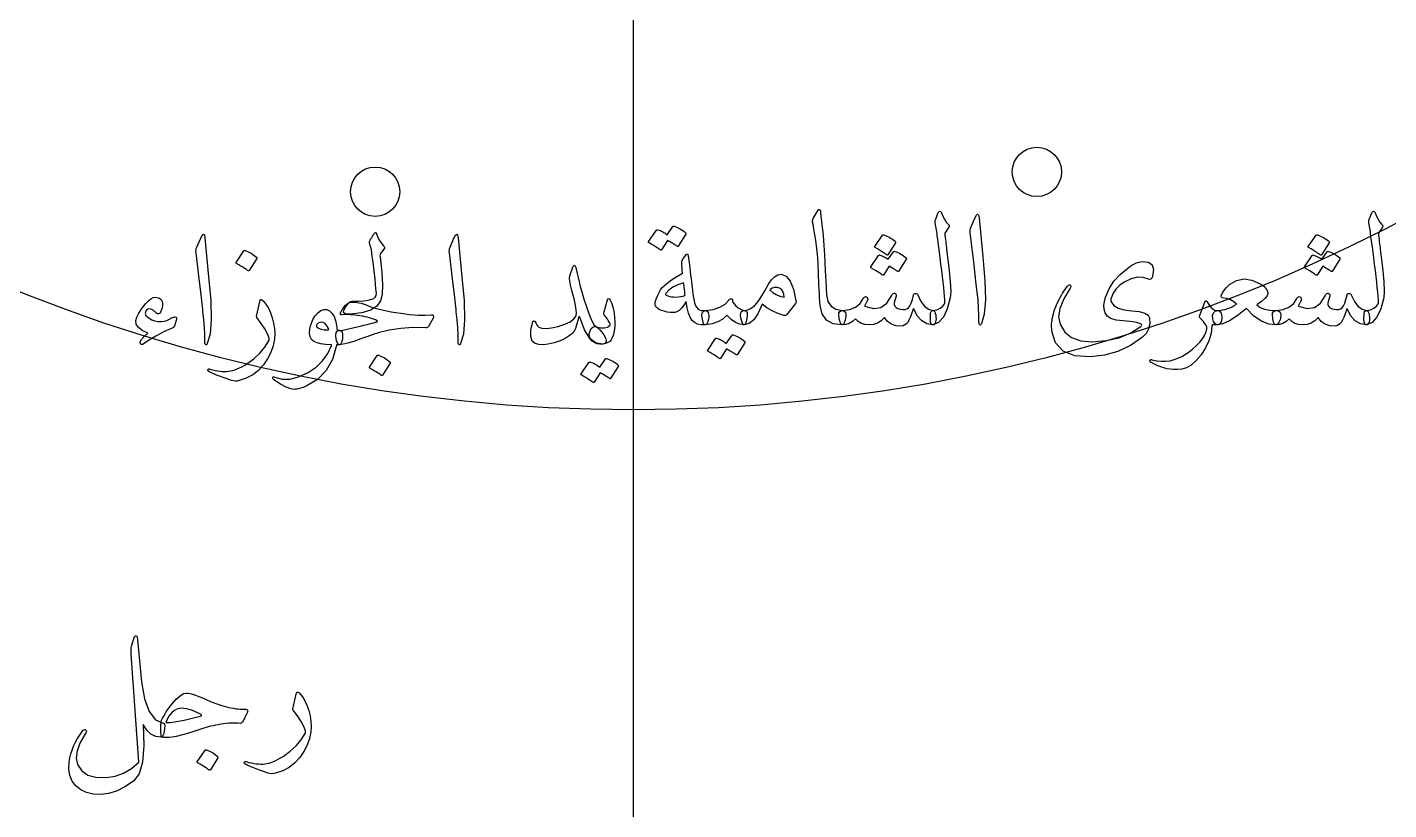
# Model space of a CAD drawing. Header units: millimetres. Extents: x -91 to 91, y -91 to 116.
# Drawn here: x -19.68 to 24.53, y -66.59 to -41.19 of the extents above; entities that cross this region are included whole.
import ezdxf

# ---------------------------------------------------------------- set-up
doc = ezdxf.new("R2010")
doc.units = ezdxf.units.MM
for name, color, linetype in [('CUT_OUTER', 1, 'Continuous'), ('ENGRAVE', 7, 'Continuous'), ('TEXT', 5, 'Continuous')]:
    doc.layers.add(name, color=color, linetype=linetype)

msp = doc.modelspace()

# ---------------------------------------------------------------- linework, layer by layer
at = {"layer": 'CUT_OUTER'}
msp.add_arc((0, 0), 91, 177.91058, 3.515654, dxfattribs=at)
at = {"layer": 'ENGRAVE'}
msp.add_lwpolyline([(0, -81.9), (0, 81.9)], dxfattribs=at)
msp.add_lwpolyline([(0, -81.9), (0, 81.9)], dxfattribs=at)
for centre, radius in [((0, 0), 90.5359), ((0, 0), 88.1535), ((0, 0), 83.7291), ((0, 0), 81.9), ((0, 0), 53.6109), ((13.1015, -45.8889), 0.8), ((-8.3852, -46.5308), 0.8)]:
    msp.add_circle(centre, radius, dxfattribs=at)
at = {"layer": 'TEXT'}
for points in [[(6.0028, -47.134), (6.0128, -47.1185), (6.0221, -47.1081), (6.0308, -47.103), (6.0389, -47.103), (6.0512, -47.1098), (6.0622, -47.1301), (6.0719, -47.164), (6.0803, -47.2115), (6.1229, -47.5973), (6.1578, -47.9541), (6.1849, -48.2819), (6.2042, -48.5806), (6.2167, -48.836), (6.2281, -49.0649), (6.2386, -49.2674), (6.2482, -49.4434), (6.2564, -49.5929), (6.263, -49.7159), (6.268, -49.8125), (6.2714, -49.8825), (6.3173, -50.0924), (6.4187, -50.2468), (6.5756, -50.3456), (6.7881, -50.3888), (6.8471, -50.4043), (6.8849, -50.4405), (6.9014, -50.4973), (6.8966, -50.5748), (6.8723, -50.6969), (6.8462, -50.7841), (6.8181, -50.8364), (6.7881, -50.8538), (6.489, -50.8144), (6.2688, -50.6962), (6.1274, -50.4993), (6.0648, -50.2235), (6.0549, -50.0916), (6.046, -49.9594), (6.0381, -49.8268), (6.0312, -49.6939), (6.0249, -49.5607), (6.0189, -49.4272), (6.0133, -49.2934), (6.0079, -49.1592), (5.9982, -48.9033), (5.9847, -48.6729), (5.9672, -48.468), (5.9459, -48.2887), (5.9207, -48.1164), (5.8917, -47.9328), (5.8587, -47.738), (5.8219, -47.5318), (5.8171, -47.4947), (5.8181, -47.4607), (5.8248, -47.4301), (5.8374, -47.4026)], [(9.8053, -47.444), (9.8401, -47.3597), (9.8673, -47.2928), (9.8866, -47.2434), (9.8983, -47.2115), (9.9073, -47.1911), (9.9189, -47.1766), (9.9331, -47.1679), (9.9499, -47.165), (9.969, -47.1682), (9.9848, -47.1779), (9.9974, -47.194), (10.0068, -47.2166), (10.0497, -47.3274), (10.101, -47.4272), (10.1608, -47.516), (10.2289, -47.5938), (10.248, -47.6186), (10.2535, -47.6467), (10.2454, -47.6781), (10.2237, -47.7126), (10.1101, -47.8728), (10.1178, -47.9445), (10.1256, -48.0148), (10.1333, -48.084), (10.1411, -48.1518), (10.1488, -48.2183), (10.1566, -48.2835), (10.1643, -48.3474), (10.1721, -48.4101), (10.2434, -48.99), (10.287, -49.4434), (10.3029, -49.7702), (10.2909, -49.9704), (10.1934, -50.3336), (10.0662, -50.602), (9.9092, -50.7753), (9.7226, -50.8538), (9.7174, -50.8538), (9.7123, -50.8538), (9.7071, -50.8538), (9.7019, -50.8538), (9.6713, -50.8248), (9.6516, -50.7582), (9.6428, -50.6543), (9.6451, -50.5128), (9.6499, -50.4605), (9.6645, -50.4224), (9.6887, -50.3985), (9.7226, -50.3888), (9.8537, -50.3627), (9.9628, -50.3152), (10.05, -50.2464), (10.1153, -50.1563), (10.1109, -50.0482), (10.103, -49.9251), (10.0915, -49.7873), (10.0765, -49.6345), (10.0583, -49.4676), (10.0371, -49.2871), (10.0131, -49.093), (9.9861, -48.8854), (9.9612, -48.6813), (9.9383, -48.4979), (9.9173, -48.3352), (9.8983, -48.1931), (9.8818, -48.0717), (9.8686, -47.9709), (9.8585, -47.8909), (9.8518, -47.8314), (9.8001, -47.537), (9.7985, -47.5079), (9.7988, -47.4827), (9.8011, -47.4614), (9.8053, -47.444)], [(11.0865, -47.3923), (11.1359, -47.2967), (11.1757, -47.2631), (11.2057, -47.2915), (11.226, -47.382), (11.3449, -48.6477), (11.4156, -49.4246), (11.4314, -50.0453), (11.3923, -50.5096), (11.2984, -50.8176), (11.2813, -50.8428), (11.2661, -50.8564), (11.2528, -50.8583), (11.2415, -50.8486), (11.2325, -50.8335), (11.226, -50.8138), (11.2222, -50.7896), (11.2209, -50.7608), (11.2209, -50.537), (11.2105, -50.2997), (11.1899, -50.0488), (11.1589, -49.7844), (11.1521, -49.7153), (11.1318, -49.5286), (11.0978, -49.2244), (11.0504, -48.8027), (10.9367, -47.8676), (10.9341, -47.8179), (10.9367, -47.772), (10.9445, -47.73), (10.9574, -47.6919)], [(23.8838, -47.444), (23.9187, -47.3597), (23.9458, -47.2928), (23.9652, -47.2434), (23.9768, -47.2115), (23.9859, -47.1911), (23.9975, -47.1766), (24.0117, -47.1679), (24.0285, -47.165), (24.0476, -47.1682), (24.0634, -47.1779), (24.076, -47.194), (24.0853, -47.2166), (24.1283, -47.3274), (24.1796, -47.4272), (24.2394, -47.516), (24.3075, -47.5938), (24.3265, -47.6186), (24.332, -47.6467), (24.324, -47.6781), (24.3023, -47.7126), (24.1887, -47.8728), (24.1964, -47.9445), (24.2042, -48.0148), (24.2119, -48.084), (24.2197, -48.1518), (24.2274, -48.2183), (24.2352, -48.2835), (24.2429, -48.3474), (24.2507, -48.4101), (24.322, -48.99), (24.3656, -49.4434), (24.3814, -49.7702), (24.3695, -49.9704), (24.272, -50.3336), (24.1448, -50.602), (23.9878, -50.7753), (23.8012, -50.8538), (23.796, -50.8538), (23.7908, -50.8538), (23.7857, -50.8538), (23.7805, -50.8538), (23.7498, -50.8248), (23.7301, -50.7582), (23.7214, -50.6543), (23.7237, -50.5128), (23.7285, -50.4605), (23.7431, -50.4224), (23.7673, -50.3985), (23.8012, -50.3888), (23.9323, -50.3627), (24.0414, -50.3152), (24.1286, -50.2464), (24.1938, -50.1563), (24.1895, -50.0482), (24.1816, -49.9251), (24.1701, -49.7873), (24.1551, -49.6345), (24.1368, -49.4676), (24.1157, -49.2871), (24.0916, -49.093), (24.0647, -48.8854), (24.0398, -48.6813), (24.0169, -48.4979), (23.9959, -48.3352), (23.9768, -48.1931), (23.9604, -48.0717), (23.9471, -47.9709), (23.9371, -47.8909), (23.9303, -47.8314), (23.8787, -47.537), (23.8771, -47.5079), (23.8774, -47.4827), (23.8796, -47.4614), (23.8838, -47.444)], [(1.2858, -47.6609), (1.2922, -47.6545), (1.3013, -47.6506), (1.3129, -47.6493), (1.3271, -47.6506), (1.378, -47.6697), (1.4272, -47.6907), (1.4748, -47.7136), (1.5209, -47.7384), (1.5656, -47.7656), (1.6093, -47.7953), (1.6521, -47.8276), (1.6939, -47.8624), (1.702, -47.8731), (1.7056, -47.8844), (1.7046, -47.8963), (1.6991, -47.9089), (1.4511, -48.3016), (1.4443, -48.3068), (1.4343, -48.3068), (1.4211, -48.3016), (1.4046, -48.2913), (1.3933, -48.2817), (1.3749, -48.2687), (1.3494, -48.252), (1.3168, -48.2318), (1.2767, -48.2078), (1.229, -48.1795), (1.1734, -48.1471), (1.1101, -48.1104), (0.9138, -48.4152), (0.9048, -48.4246), (0.8931, -48.4269), (0.8789, -48.422), (0.8621, -48.4101), (0.8476, -48.3998), (0.8247, -48.3843), (0.7934, -48.3636), (0.7536, -48.3378), (0.7049, -48.3068), (0.6464, -48.2706), (0.5783, -48.2293), (0.5005, -48.1828), (0.4924, -48.175), (0.4889, -48.1673), (0.4898, -48.1595), (0.4953, -48.1518), (0.7485, -47.7746), (0.7549, -47.7682), (0.764, -47.7643), (0.7756, -47.763), (0.7898, -47.7643), (0.8331, -47.7783), (0.8751, -47.7946), (0.9157, -47.8132), (0.9551, -47.834), (0.9932, -47.8568), (1.03, -47.8812), (1.0656, -47.9072), (1.0998, -47.9348)], [(-14.0502, -48.0342), (-14.0008, -47.9387), (-13.9611, -47.9051), (-13.9311, -47.9335), (-13.9107, -48.0239), (-13.7919, -49.2897), (-13.7212, -50.0666), (-13.7054, -50.6872), (-13.7444, -51.1516), (-13.8384, -51.4596), (-13.8555, -51.4848), (-13.8707, -51.4984), (-13.8839, -51.5003), (-13.8952, -51.4906), (-13.9043, -51.4754), (-13.9107, -51.4557), (-13.9146, -51.4315), (-13.9159, -51.4028), (-13.9159, -51.179), (-13.9262, -50.9417), (-13.9469, -50.6908), (-13.9779, -50.4263), (-13.9847, -50.3572), (-14.005, -50.1706), (-14.0389, -49.8664), (-14.0864, -49.4447), (-14.2001, -48.5096), (-14.2026, -48.4598), (-14.2001, -48.414), (-14.1923, -48.372), (-14.1794, -48.3339)], [(-8.3465, -49.8322), (-8.3579, -49.6836), (-8.3717, -49.5274), (-8.3876, -49.3633), (-8.4059, -49.1915), (-8.4267, -49.0114), (-8.4505, -48.8221), (-8.4771, -48.6239), (-8.5066, -48.4166), (-8.5686, -48.2047), (-8.5693, -48.177), (-8.566, -48.1505), (-8.5589, -48.1253), (-8.548, -48.1014), (-8.5413, -48.0891), (-8.5318, -48.073), (-8.5194, -48.053), (-8.5041, -48.0291), (-8.4861, -48.001), (-8.4659, -47.9684), (-8.4435, -47.9312), (-8.4188, -47.8896), (-8.4101, -47.876), (-8.3994, -47.8663), (-8.3868, -47.8605), (-8.3723, -47.8586), (-8.3604, -47.8612), (-8.3504, -47.8689), (-8.3423, -47.8818), (-8.3361, -47.8999), (-8.3006, -48.0016), (-8.2509, -48.1001), (-8.187, -48.1954), (-8.1088, -48.2874), (-8.0891, -48.3132), (-8.0817, -48.3391), (-8.0865, -48.3649), (-8.1037, -48.3907), (-8.2121, -48.5406), (-8.2209, -48.559), (-8.2264, -48.5832), (-8.2286, -48.6132), (-8.2276, -48.6491), (-8.1702, -49.1547), (-8.1476, -49.5609), (-8.1598, -49.8677), (-8.207, -50.075), (-8.3252, -50.2432), (-8.5299, -50.3708), (-8.8211, -50.4576), (-9.1989, -50.5038), (-9.3391, -50.4961), (-9.4082, -50.4521), (-9.4062, -50.3721), (-9.3333, -50.2558), (-9.3205, -50.2405), (-9.3081, -50.2255), (-9.296, -50.2108), (-9.2842, -50.1964), (-9.2727, -50.1824), (-9.2616, -50.1686), (-9.2508, -50.1552), (-9.2403, -50.1422), (-9.2144, -50.1173), (-9.1834, -50.0995), (-9.1473, -50.0889), (-9.1059, -50.0853), (-8.9206, -50.0795), (-8.7572, -50.0672), (-8.6158, -50.0485), (-8.4963, -50.0233), (-8.4288, -49.9978), (-8.3813, -49.9575), (-8.3539, -49.9022), (-8.3465, -49.8322)], [(-5.8252, -48.0342), (-5.7758, -47.9387), (-5.7361, -47.9051), (-5.7061, -47.9335), (-5.6858, -48.0239), (-5.5669, -49.2897), (-5.4962, -50.0666), (-5.4804, -50.6872), (-5.5195, -51.1516), (-5.6134, -51.4596), (-5.6305, -51.4848), (-5.6457, -51.4984), (-5.659, -51.5003), (-5.6703, -51.4906), (-5.6793, -51.4754), (-5.6858, -51.4557), (-5.6896, -51.4315), (-5.6909, -51.4028), (-5.6909, -51.179), (-5.7013, -50.9417), (-5.7219, -50.6908), (-5.7529, -50.4263), (-5.7597, -50.3572), (-5.78, -50.1706), (-5.8139, -49.8664), (-5.8614, -49.4447), (-5.9751, -48.5096), (-5.9777, -48.4598), (-5.9751, -48.414), (-5.9673, -48.372), (-5.9544, -48.3339)], [(8.09, -47.9399), (8.0965, -47.9335), (8.1055, -47.9296), (8.1171, -47.9283), (8.1313, -47.9296), (8.1822, -47.9487), (8.2314, -47.9696), (8.2791, -47.9926), (8.3251, -48.0174), (8.3698, -48.0446), (8.4136, -48.0743), (8.4563, -48.1066), (8.4982, -48.1414), (8.5085, -48.154), (8.5137, -48.166), (8.5137, -48.1773), (8.5085, -48.1879), (8.2605, -48.5806), (8.2515, -48.5877), (8.2398, -48.5883), (8.2256, -48.5825), (8.2088, -48.5702), (8.1943, -48.5599), (8.1714, -48.5444), (8.1401, -48.5237), (8.1003, -48.4979), (8.0516, -48.4669), (7.9931, -48.4307), (7.925, -48.3894), (7.8472, -48.3429), (7.8368, -48.3352), (7.8317, -48.3274), (7.8317, -48.3197), (7.8368, -48.3119)], [(22.1686, -47.9399), (22.175, -47.9335), (22.1841, -47.9296), (22.1957, -47.9283), (22.2099, -47.9296), (22.2608, -47.9487), (22.31, -47.9696), (22.3576, -47.9926), (22.4037, -48.0174), (22.4484, -48.0446), (22.4921, -48.0743), (22.5349, -48.1066), (22.5767, -48.1414), (22.5871, -48.154), (22.5922, -48.166), (22.5922, -48.1773), (22.5871, -48.1879), (22.3391, -48.5806), (22.33, -48.5877), (22.3184, -48.5883), (22.3042, -48.5825), (22.2874, -48.5702), (22.2729, -48.5599), (22.25, -48.5444), (22.2186, -48.5237), (22.1789, -48.4979), (22.1302, -48.4669), (22.0717, -48.4307), (22.0036, -48.3894), (21.9258, -48.3429), (21.9154, -48.3352), (21.9103, -48.3274), (21.9103, -48.3197), (21.9154, -48.3119)], [(-12.645, -48.4476), (-12.6385, -48.4411), (-12.6295, -48.4372), (-12.6178, -48.4359), (-12.6036, -48.4372), (-12.5032, -48.4779), (-12.4086, -48.5276), (-12.3198, -48.5864), (-12.2368, -48.6542), (-12.2287, -48.6646), (-12.2252, -48.6749), (-12.2262, -48.6852), (-12.2316, -48.6956), (-12.4745, -49.0882), (-12.4835, -49.0976), (-12.4951, -49.0998), (-12.5093, -49.095), (-12.5261, -49.083), (-12.5407, -49.0727), (-12.5636, -49.0572), (-12.5949, -49.0365), (-12.6346, -49.0107), (-12.6834, -48.9797), (-12.7418, -48.9435), (-12.81, -48.9022), (-12.8878, -48.8557), (-12.8981, -48.848), (-12.9033, -48.8402), (-12.9033, -48.8325), (-12.8981, -48.8247)], [(1.6991, -48.5857), (1.7295, -48.5535), (1.7534, -48.5496), (1.7708, -48.5741), (1.7818, -48.6271), (1.7853, -48.659), (1.7908, -48.7033), (1.7982, -48.7598), (1.8076, -48.8286), (1.8186, -48.9103), (1.8308, -49.0055), (1.8444, -49.1143), (1.8593, -49.2367), (1.874, -49.357), (1.887, -49.4647), (1.8985, -49.5598), (1.9083, -49.6423), (1.9166, -49.7119), (1.9232, -49.7682), (1.9282, -49.8113), (1.9316, -49.8412), (1.9581, -50.0294), (1.9962, -50.1757), (2.0459, -50.28), (2.1073, -50.3423), (2.1505, -50.3666), (2.2028, -50.3824), (2.2642, -50.3898), (2.3346, -50.3888), (2.3762, -50.3956), (2.4082, -50.416), (2.4305, -50.4499), (2.4431, -50.4973), (2.4476, -50.5545), (2.4457, -50.6123), (2.4373, -50.6707), (2.4224, -50.7298), (2.4034, -50.7802), (2.3824, -50.8176), (2.3594, -50.8422), (2.3346, -50.8538), (2.1993, -50.8525), (2.0827, -50.828), (1.9849, -50.7802), (1.9058, -50.7092), (1.8392, -50.6049), (1.7843, -50.4676), (1.7411, -50.2975), (1.7094, -50.0943), (1.6365, -50.218), (1.5622, -50.3152), (1.4866, -50.3859), (1.4098, -50.4302), (1.3475, -50.446), (1.2742, -50.4521), (1.1899, -50.4486), (1.0946, -50.4353), (0.9942, -50.4127), (0.9099, -50.3863), (0.8418, -50.3559), (0.7898, -50.3217), (0.7478, -50.2794), (0.7201, -50.2351), (0.7065, -50.189), (0.7071, -50.1408), (0.7191, -50.0808), (0.7394, -50.0143), (0.7682, -49.9413), (0.8053, -49.8619), (0.8466, -49.7821), (0.8828, -49.7185), (0.9138, -49.671), (0.9396, -49.6397), (1.083, -49.5118), (1.2393, -49.3917), (1.4085, -49.2793), (1.5906, -49.1747), (1.5838, -49.0756), (1.579, -48.99), (1.5761, -48.918), (1.5751, -48.8596), (1.578, -48.8105), (1.5867, -48.7666), (1.6013, -48.7278), (1.6216, -48.6942)], [(8.4465, -48.4772), (8.4529, -48.4708), (8.462, -48.4669), (8.4736, -48.4656), (8.4878, -48.4669), (8.5387, -48.486), (8.5879, -48.507), (8.6355, -48.5299), (8.6816, -48.5547), (8.7263, -48.5819), (8.77, -48.6116), (8.8128, -48.6439), (8.8546, -48.6787), (8.8627, -48.6894), (8.8663, -48.7007), (8.8653, -48.7126), (8.8598, -48.7252), (8.6118, -49.1179), (8.605, -49.1231), (8.595, -49.1231), (8.5818, -49.1179), (8.5653, -49.1076), (8.5545, -49.1005), (8.5375, -49.0895), (8.5145, -49.0746), (8.4852, -49.0559), (8.4499, -49.0336), (8.4084, -49.0081), (8.3608, -48.9794), (8.307, -48.9474), (8.1262, -49.2367), (8.1171, -49.2438), (8.1055, -49.2445), (8.0913, -49.2387), (8.0745, -49.2264), (8.06, -49.216), (8.037, -49.2006), (8.0057, -49.1799), (7.966, -49.1541), (7.9173, -49.1231), (7.8588, -49.0869), (7.7907, -49.0456), (7.7129, -48.9991), (7.7048, -48.9913), (7.7012, -48.9836), (7.7022, -48.9758), (7.7077, -48.9681), (7.9608, -48.5961), (7.9673, -48.5896), (7.9763, -48.5857), (7.988, -48.5845), (8.0022, -48.5857), (8.0382, -48.5991), (8.0739, -48.6135), (8.1092, -48.6288), (8.1443, -48.6452), (8.1786, -48.6628), (8.2121, -48.682), (8.2445, -48.7028), (8.276, -48.7252)], [(22.5251, -48.4772), (22.5315, -48.4708), (22.5406, -48.4669), (22.5522, -48.4656), (22.5664, -48.4669), (22.6173, -48.486), (22.6665, -48.507), (22.7141, -48.5299), (22.7601, -48.5547), (22.8049, -48.5819), (22.8486, -48.6116), (22.8914, -48.6439), (22.9332, -48.6787), (22.9413, -48.6894), (22.9448, -48.7007), (22.9439, -48.7126), (22.9384, -48.7252), (22.6904, -49.1179), (22.6836, -49.1231), (22.6736, -49.1231), (22.6604, -49.1179), (22.6439, -49.1076), (22.6331, -49.1005), (22.6161, -49.0895), (22.593, -49.0746), (22.5638, -49.0559), (22.5285, -49.0336), (22.487, -49.0081), (22.4393, -48.9794), (22.3856, -48.9474), (22.2047, -49.2367), (22.1957, -49.2438), (22.1841, -49.2445), (22.1699, -49.2387), (22.1531, -49.2264), (22.1386, -49.216), (22.1156, -49.2006), (22.0843, -49.1799), (22.0446, -49.1541), (21.9958, -49.1231), (21.9374, -49.0869), (21.8693, -49.0456), (21.7914, -48.9991), (21.7834, -48.9913), (21.7798, -48.9836), (21.7808, -48.9758), (21.7863, -48.9681), (22.0394, -48.5961), (22.0459, -48.5896), (22.0549, -48.5857), (22.0665, -48.5845), (22.0808, -48.5857), (22.1168, -48.5991), (22.1524, -48.6135), (22.1878, -48.6288), (22.2228, -48.6452), (22.2572, -48.6628), (22.2906, -48.682), (22.3231, -48.7028), (22.3546, -48.7252)], [(-1.8574, -49.0469), (-1.8277, -49.1823), (-1.7954, -49.3201), (-1.7605, -49.46), (-1.7231, -49.6023), (-1.683, -49.7474), (-1.6404, -49.8961), (-1.5952, -50.0484), (-1.5474, -50.2042), (-1.4509, -50.4844), (-1.3627, -50.695), (-1.283, -50.8358), (-1.2116, -50.9068), (-1.1493, -50.9491), (-1.0863, -51.0088), (-1.0227, -51.086), (-0.9584, -51.1806), (-0.8977, -51.2978), (-0.881, -51.386), (-0.9081, -51.4451), (-0.9791, -51.4751), (-1.2087, -51.4519), (-1.4118, -51.2994), (-1.5884, -51.0179), (-1.7386, -50.6071), (-1.7418, -50.6004), (-1.7463, -50.5955), (-1.7521, -50.5926), (-1.7592, -50.5916), (-1.7644, -50.5926), (-1.7696, -50.5955), (-1.7747, -50.6004), (-1.7799, -50.6071), (-1.7944, -50.6737), (-1.8122, -50.7441), (-1.8332, -50.8183), (-1.8574, -50.8965), (-1.8839, -50.9704), (-1.9117, -51.0321), (-1.9407, -51.0815), (-1.9711, -51.1186), (-2.0802, -51.2139), (-2.2165, -51.2982), (-2.3799, -51.3715), (-2.5704, -51.4338), (-2.7641, -51.4799), (-2.932, -51.4996), (-3.0741, -51.4929), (-3.1904, -51.4596), (-3.2898, -51.3763), (-3.335, -51.2297), (-3.326, -51.0198), (-3.2627, -50.7466), (-3.2566, -50.7376), (-3.2485, -50.7311), (-3.2385, -50.7273), (-3.2265, -50.726), (-3.2123, -50.7276), (-3.2007, -50.7324), (-3.1916, -50.7405), (-3.1852, -50.7518), (-3.1606, -50.809), (-3.1335, -50.8564), (-3.1038, -50.8942), (-3.0715, -50.9223), (-2.9708, -50.9598), (-2.8339, -50.9688), (-2.6608, -50.9494), (-2.4516, -50.9016), (-2.2284, -50.8299), (-2.055, -50.7492), (-1.9314, -50.6595), (-1.8574, -50.5606), (-1.8451, -50.4605), (-1.8652, -50.2894), (-1.9175, -50.0472), (-2.0021, -49.734), (-2.0428, -49.569), (-2.0667, -49.4356), (-2.0738, -49.3339), (-2.0641, -49.2639), (-1.9659, -48.9849), (-1.9553, -48.9555), (-1.944, -48.9345), (-1.932, -48.9219), (-1.9194, -48.9177), (-1.9039, -48.9258), (-1.8884, -48.95), (-1.8729, -48.9904), (-1.8574, -49.0469)], [(16.7231, -49.3659), (16.5559, -49.31), (16.3692, -49.3078), (16.1632, -49.3591), (15.9378, -49.464), (15.7948, -49.5641), (15.6756, -49.6836), (15.5804, -49.8225), (15.509, -49.9807), (15.5019, -50.0123), (15.5013, -50.0453), (15.5071, -50.0795), (15.5194, -50.115), (15.6014, -50.2254), (15.7389, -50.3088), (15.932, -50.3649), (16.1807, -50.394), (16.4261, -50.4202), (16.6043, -50.4676), (16.7154, -50.5364), (16.7593, -50.6265), (16.7642, -50.8151), (16.727, -50.983), (16.6479, -51.1302), (16.5268, -51.2568), (16.1422, -51.5193), (15.7325, -51.7127), (15.2975, -51.8371), (14.8374, -51.8923), (14.335, -51.8574), (13.9591, -51.7063), (13.7098, -51.4389), (13.5871, -51.0553), (13.58, -50.8448), (13.6104, -50.6162), (13.6782, -50.3695), (13.7834, -50.1047), (13.8201, -50.0311), (13.8577, -49.96), (13.8963, -49.8916), (13.9358, -49.8257), (13.9767, -49.7621), (14.0192, -49.7004), (14.0632, -49.6407), (14.1089, -49.5829), (14.1335, -49.559), (14.1554, -49.5493), (14.1748, -49.5538), (14.1916, -49.5725), (14.2009, -49.5958), (14.2032, -49.619), (14.1984, -49.6423), (14.1864, -49.6655), (13.9739, -50.0078), (13.848, -50.3165), (13.8086, -50.5916), (13.8558, -50.8331), (14.0075, -51.0876), (14.2303, -51.2671), (14.5242, -51.3718), (14.8891, -51.4015), (15.3566, -51.3643), (15.7777, -51.2684), (16.1523, -51.1138), (16.4803, -50.9003), (16.5, -50.8822), (16.5074, -50.8641), (16.5026, -50.8461), (16.4855, -50.828), (16.4161, -50.7944), (16.2956, -50.766), (16.1242, -50.7427), (15.9017, -50.7247), (15.6753, -50.6969), (15.5026, -50.6446), (15.3834, -50.5677), (15.3179, -50.4663), (15.2875, -50.3472), (15.2791, -50.2222), (15.2927, -50.0914), (15.3282, -49.9549), (15.4435, -49.6865), (15.6033, -49.4395), (15.8077, -49.2138), (16.0567, -49.0094), (16.1229, -48.961), (16.1871, -48.919), (16.2494, -48.8835), (16.3098, -48.8544), (16.368, -48.8315), (16.4235, -48.8144), (16.4764, -48.8031), (16.5268, -48.7976), (16.7238, -48.816), (16.8446, -48.9022), (16.8891, -49.0562), (16.8575, -49.278), (16.8336, -49.3378), (16.8032, -49.3723), (16.7664, -49.3817), (16.7231, -49.3659)], [(1.6268, -49.4899), (1.4395, -49.5541), (1.2806, -49.6332), (1.1502, -49.7272), (1.0481, -49.836), (1.0413, -49.8509), (1.0417, -49.8644), (1.0491, -49.8767), (1.0636, -49.8877), (1.1176, -49.9108), (1.176, -49.9284), (1.239, -49.9405), (1.3065, -49.9471), (1.3785, -49.9482), (1.455, -49.9439), (1.536, -49.934), (1.6216, -49.9187), (1.6348, -49.9145), (1.6487, -49.9071), (1.6633, -49.8964), (1.6784, -49.8825), (1.6754, -49.8402), (1.6713, -49.796), (1.6663, -49.7498), (1.6604, -49.7017), (1.6534, -49.6516), (1.6455, -49.5997), (1.6366, -49.5457), (1.6268, -49.4899)], [(4.799, -49.2109), (4.9607, -49.2684), (5.0948, -49.4305), (5.201, -49.6972), (5.2795, -50.0685), (5.2824, -50.0953), (5.2807, -50.1189), (5.2746, -50.1392), (5.264, -50.1563), (4.9798, -50.5128), (4.9601, -50.5345), (4.9372, -50.5477), (4.911, -50.5525), (4.8816, -50.549), (4.6885, -50.4831), (4.5071, -50.3992), (4.3372, -50.2971), (4.179, -50.177), (4.0515, -50.4731), (3.9116, -50.6846), (3.7595, -50.8115), (3.5952, -50.8538), (3.5768, -50.847), (3.5577, -50.8267), (3.538, -50.7928), (3.5177, -50.7453), (3.4864, -50.6278), (3.4751, -50.5335), (3.4838, -50.4625), (3.5125, -50.4147), (3.5293, -50.4034), (3.5487, -50.3953), (3.5706, -50.3904), (3.5952, -50.3888), (3.7127, -50.3688), (3.8277, -50.3139), (3.9401, -50.2242), (4.0498, -50.0995), (4.098, -50.0272), (4.17, -49.9084), (4.2659, -49.743), (4.3857, -49.5312), (4.4793, -49.3911), (4.5794, -49.291), (4.686, -49.2309), (4.799, -49.2109)], [(20.8666, -50.3888), (20.9422, -50.4001), (20.9932, -50.434), (21.0197, -50.4905), (21.0216, -50.5697), (20.9964, -50.692), (20.9622, -50.7802), (20.9189, -50.8341), (20.8666, -50.8538), (20.6287, -50.8322), (20.39, -50.7363), (20.1508, -50.5661), (19.9108, -50.3217), (19.6083, -50.5564), (19.3516, -50.7234), (19.1407, -50.8225), (18.9757, -50.8538), (18.9211, -50.8415), (18.8763, -50.8047), (18.8411, -50.7434), (18.8156, -50.6575), (18.8081, -50.5438), (18.8323, -50.4612), (18.8882, -50.4095), (18.9757, -50.3888), (19.0553, -50.3811), (19.1339, -50.3682), (19.2116, -50.3501), (19.2883, -50.3268), (19.364, -50.2981), (19.4388, -50.2635), (19.5125, -50.2232), (19.5854, -50.177), (19.4959, -50.104), (19.3877, -50.0453), (19.2608, -50.0007), (19.1152, -49.9704), (19.102, -49.9649), (19.0933, -49.9536), (19.0891, -49.9364), (19.0894, -49.9135), (19.1139, -49.8344), (19.1669, -49.7469), (19.2482, -49.651), (19.358, -49.5467), (19.587, -49.4095), (19.8295, -49.3594), (20.0855, -49.3966), (20.3552, -49.5209), (20.4695, -49.6003), (20.5489, -49.6784), (20.5935, -49.7553), (20.6031, -49.8309), (20.5747, -49.9122), (20.505, -50.0014), (20.3939, -50.0982), (20.2415, -50.2028), (20.3503, -50.2842), (20.4908, -50.3423), (20.6629, -50.3772), (20.8666, -50.3888)], [(-14.8872, -50.85), (-14.9011, -50.8855), (-14.9169, -50.9145), (-14.9347, -50.9371), (-14.9544, -50.9533), (-15.053, -50.9908), (-15.1578, -51.036), (-15.2687, -51.0889), (-15.3858, -51.1496), (-15.509, -51.2184), (-15.6383, -51.2956), (-15.7737, -51.3811), (-15.9153, -51.4751), (-15.9399, -51.4867), (-15.9618, -51.4906), (-15.9812, -51.4867), (-15.998, -51.4751), (-16.0025, -51.4703), (-16.0057, -51.4661), (-16.0077, -51.4625), (-16.0083, -51.4596), (-16.0106, -51.4034), (-15.9709, -51.3279), (-15.8892, -51.2329), (-15.7655, -51.1186), (-15.9486, -51.035), (-16.0742, -50.9391), (-16.1423, -50.8309), (-16.153, -50.7105), (-16.1252, -50.5984), (-16.0626, -50.4689), (-15.9651, -50.322), (-15.8327, -50.1577), (-15.7458, -50.0695), (-15.666, -50.0065), (-15.5934, -49.9688), (-15.5278, -49.9562), (-15.4142, -49.9743), (-15.3367, -50.0285), (-15.2954, -50.1189), (-15.2902, -50.2455), (-15.2963, -50.2926), (-15.3096, -50.3411), (-15.3299, -50.3908), (-15.3574, -50.4418), (-15.3867, -50.4802), (-15.4181, -50.4974), (-15.4513, -50.4932), (-15.4865, -50.4676), (-15.5947, -50.3795), (-15.6867, -50.3372), (-15.7626, -50.3407), (-15.8223, -50.3902), (-15.8514, -50.4689), (-15.8301, -50.5451), (-15.7584, -50.6188), (-15.6363, -50.6898), (-15.5427, -50.7253), (-15.4426, -50.7441), (-15.336, -50.746), (-15.223, -50.7311), (-15.1859, -50.7211), (-15.1468, -50.7066), (-15.1058, -50.6875), (-15.0629, -50.664), (-15.0399, -50.6515), (-15.0177, -50.6401), (-14.996, -50.6296), (-14.975, -50.6201), (-14.955, -50.6118), (-14.9363, -50.6052), (-14.9188, -50.6002), (-14.9027, -50.5968), (-14.8623, -50.5984), (-14.8394, -50.6188), (-14.8339, -50.6578), (-14.8459, -50.7156)], [(4.427, -49.7172), (4.5239, -49.7979), (4.6336, -49.8644), (4.7564, -49.9167), (4.892, -49.9549), (4.8845, -49.8531), (4.8571, -49.7702), (4.8096, -49.7059), (4.7421, -49.6604), (4.6643, -49.6368), (4.5859, -49.6384), (4.5067, -49.6652), (4.427, -49.7172)], [(7.4494, -50.0168), (7.4655, -49.9888), (7.4829, -49.9665), (7.5017, -49.95), (7.5217, -49.9394), (7.5417, -49.9352), (7.5604, -49.9381), (7.5779, -49.9481), (7.594, -49.9652), (7.6053, -49.9881), (7.6082, -50.0156), (7.6027, -50.0475), (7.5889, -50.084), (7.5787, -50.1024), (7.5688, -50.1215), (7.5593, -50.1412), (7.5501, -50.1615), (7.5406, -50.1822), (7.5301, -50.2028), (7.5186, -50.2235), (7.5062, -50.2442), (7.7952, -50.3181), (8.037, -50.2868), (8.2318, -50.1502), (8.3793, -49.9084), (8.3951, -49.8803), (8.4116, -49.858), (8.4287, -49.8415), (8.4465, -49.8309), (8.4665, -49.8263), (8.4852, -49.8283), (8.5027, -49.8367), (8.5188, -49.8515), (8.5308, -49.8715), (8.5356, -49.8954), (8.5333, -49.9232), (8.524, -49.9549), (8.4975, -50.0314), (8.4801, -50.0956), (8.4717, -50.1476), (8.4723, -50.1873), (8.4901, -50.2439), (8.5279, -50.2894), (8.5857, -50.3239), (8.6635, -50.3475), (8.7481, -50.3578), (8.8211, -50.3527), (8.8824, -50.332), (8.9321, -50.2958), (8.9754, -50.2367), (9.0174, -50.1473), (9.0581, -50.0275), (9.0975, -49.8774), (9.1033, -49.8593), (9.1155, -49.8464), (9.1343, -49.8386), (9.1595, -49.836), (9.1853, -49.8386), (9.206, -49.8464), (9.2215, -49.8593), (9.2318, -49.8774), (9.3325, -50.0895), (9.4488, -50.2455), (9.5805, -50.3452), (9.7278, -50.3888), (9.7584, -50.4018), (9.7833, -50.4302), (9.8024, -50.4741), (9.8156, -50.5335), (9.825, -50.5978), (9.8272, -50.6562), (9.8224, -50.7088), (9.8104, -50.7557), (9.7936, -50.7986), (9.7743, -50.8293), (9.7523, -50.8477), (9.7278, -50.8538), (9.5302, -50.8218), (9.361, -50.7259), (9.2202, -50.5661), (9.1078, -50.3423), (9.1023, -50.3307), (9.0962, -50.3268), (9.0894, -50.3307), (9.082, -50.3423), (9.0342, -50.4893), (8.989, -50.6097), (8.9463, -50.7037), (8.9063, -50.7712), (8.8627, -50.8193), (8.8146, -50.8551), (8.762, -50.8787), (8.7048, -50.89), (8.5327, -50.8787), (8.3832, -50.8293), (8.2563, -50.7418), (8.152, -50.6162), (8.0454, -50.7201), (7.9273, -50.7944), (7.7975, -50.839), (7.656, -50.8538), (7.5201, -50.8412), (7.4016, -50.8034), (7.3005, -50.7405), (7.2169, -50.6523), (7.1145, -50.7405), (7.0089, -50.8034), (6.9001, -50.8412), (6.7881, -50.8538), (6.7438, -50.8322), (6.7093, -50.7673), (6.6844, -50.6591), (6.6692, -50.5077), (6.6747, -50.4615), (6.6964, -50.4263), (6.7341, -50.4021), (6.7881, -50.3888), (7.0212, -50.352), (7.2091, -50.2778), (7.3518, -50.166), (7.4494, -50.0168)], [(21.5279, -50.0168), (21.5441, -49.9888), (21.5615, -49.9665), (21.5803, -49.95), (21.6003, -49.9394), (21.6203, -49.9352), (21.639, -49.9381), (21.6565, -49.9481), (21.6726, -49.9652), (21.6839, -49.9881), (21.6868, -50.0156), (21.6813, -50.0475), (21.6674, -50.084), (21.6573, -50.1024), (21.6474, -50.1215), (21.6379, -50.1412), (21.6287, -50.1615), (21.6192, -50.1822), (21.6087, -50.2028), (21.5972, -50.2235), (21.5848, -50.2442), (21.8738, -50.3181), (22.1156, -50.2868), (22.3103, -50.1502), (22.4579, -49.9084), (22.4737, -49.8803), (22.4902, -49.858), (22.5073, -49.8415), (22.5251, -49.8309), (22.5451, -49.8263), (22.5638, -49.8283), (22.5813, -49.8367), (22.5974, -49.8515), (22.6093, -49.8715), (22.6142, -49.8954), (22.6119, -49.9232), (22.6026, -49.9549), (22.5761, -50.0314), (22.5587, -50.0956), (22.5503, -50.1476), (22.5509, -50.1873), (22.5687, -50.2439), (22.6064, -50.2894), (22.6642, -50.3239), (22.7421, -50.3475), (22.8267, -50.3578), (22.8996, -50.3527), (22.961, -50.332), (23.0107, -50.2958), (23.054, -50.2367), (23.096, -50.1473), (23.1366, -50.0275), (23.176, -49.8774), (23.1819, -49.8593), (23.1941, -49.8464), (23.2129, -49.8386), (23.238, -49.836), (23.2639, -49.8386), (23.2845, -49.8464), (23.3, -49.8593), (23.3104, -49.8774), (23.4111, -50.0895), (23.5274, -50.2455), (23.6591, -50.3452), (23.8063, -50.3888), (23.837, -50.4018), (23.8619, -50.4302), (23.8809, -50.4741), (23.8942, -50.5335), (23.9035, -50.5978), (23.9058, -50.6562), (23.901, -50.7088), (23.889, -50.7557), (23.8722, -50.7986), (23.8528, -50.8293), (23.8309, -50.8477), (23.8063, -50.8538), (23.6087, -50.8218), (23.4395, -50.7259), (23.2987, -50.5661), (23.1864, -50.3423), (23.1809, -50.3307), (23.1748, -50.3268), (23.168, -50.3307), (23.1605, -50.3423), (23.1128, -50.4893), (23.0675, -50.6097), (23.0249, -50.7037), (22.9849, -50.7712), (22.9413, -50.8193), (22.8932, -50.8551), (22.8405, -50.8787), (22.7834, -50.89), (22.6113, -50.8787), (22.4618, -50.8293), (22.3349, -50.7418), (22.2306, -50.6162), (22.124, -50.7201), (22.0058, -50.7944), (21.876, -50.839), (21.7346, -50.8538), (21.5987, -50.8412), (21.4802, -50.8034), (21.3791, -50.7405), (21.2955, -50.6523), (21.1931, -50.7405), (21.0875, -50.8034), (20.9787, -50.8412), (20.8666, -50.8538), (20.8224, -50.8322), (20.7878, -50.7673), (20.763, -50.6591), (20.7478, -50.5077), (20.7533, -50.4615), (20.7749, -50.4263), (20.8127, -50.4021), (20.8666, -50.3888), (21.0998, -50.352), (21.2877, -50.2778), (21.4304, -50.166), (21.5279, -50.0168)], [(-12.118, -50.0543), (-12.1151, -50.045), (-12.1115, -50.0375), (-12.1073, -50.0321), (-12.1025, -50.0285), (-12.088, -50.0272), (-12.0702, -50.0337), (-12.0492, -50.0479), (-12.025, -50.0698), (-11.9307, -50.1819), (-11.8493, -50.3114), (-11.7809, -50.4583), (-11.7253, -50.6226), (-11.6821, -50.7996), (-11.6556, -50.974), (-11.6459, -51.1457), (-11.653, -51.3149), (-11.6989, -51.5377), (-11.7744, -51.7515), (-11.8797, -51.9562), (-12.0147, -52.1519), (-12.1761, -52.3292), (-12.3608, -52.4735), (-12.5688, -52.5849), (-12.8, -52.6634), (-12.862, -52.6766), (-12.924, -52.6802), (-12.9859, -52.674), (-13.0479, -52.6582), (-13.1908, -52.6083), (-13.3198, -52.562), (-13.4349, -52.5192), (-13.5362, -52.48), (-13.6232, -52.4443), (-13.6957, -52.4122), (-13.7537, -52.3836), (-13.7971, -52.3586), (-13.8061, -52.3508), (-13.8126, -52.3431), (-13.8165, -52.3353), (-13.8177, -52.3276), (-13.8168, -52.3176), (-13.8139, -52.3082), (-13.809, -52.2995), (-13.8022, -52.2914), (-13.7935, -52.2853), (-13.7829, -52.2824), (-13.7703, -52.2827), (-13.7558, -52.2862), (-13.6673, -52.31), (-13.5827, -52.3295), (-13.5019, -52.3448), (-13.4251, -52.356), (-13.3515, -52.3629), (-13.2804, -52.3657), (-13.212, -52.3642), (-13.1461, -52.3586), (-13.0804, -52.3481), (-13.0124, -52.3321), (-12.9422, -52.3106), (-12.8697, -52.2837), (-12.795, -52.2509), (-12.7179, -52.212), (-12.6387, -52.1669), (-12.5571, -52.1157), (-12.3282, -51.9511), (-12.1322, -51.7722), (-11.9691, -51.5791), (-11.839, -51.3718), (-11.8306, -51.355), (-11.8261, -51.3356), (-11.8254, -51.3137), (-11.8287, -51.2891), (-11.8829, -51.1441), (-11.9682, -50.983), (-12.0844, -50.8057), (-12.2316, -50.6123), (-12.2381, -50.6), (-12.242, -50.5891), (-12.2433, -50.5794), (-12.242, -50.571)], [(-9.6484, -51.5526), (-9.7695, -51.9779), (-9.9726, -52.334), (-10.2577, -52.6211), (-10.6249, -52.839), (-10.6762, -52.8612), (-10.7269, -52.881), (-10.777, -52.8986), (-10.8264, -52.914), (-10.8748, -52.9267), (-10.922, -52.9366), (-10.9678, -52.9435), (-11.0124, -52.9475), (-11.1234, -52.9317), (-11.2707, -52.8739), (-11.4541, -52.7741), (-11.6737, -52.6324), (-11.6972, -52.612), (-11.7111, -52.5924), (-11.7153, -52.5733), (-11.7098, -52.5549), (-11.6976, -52.5407), (-11.6814, -52.5342), (-11.6614, -52.5355), (-11.6375, -52.5446), (-11.4092, -52.6185), (-11.1532, -52.6182), (-10.8693, -52.5436), (-10.5577, -52.3947), (-10.3033, -52.222), (-10.0927, -52.0189), (-9.9261, -51.7854), (-9.8034, -51.5216), (-9.8044, -51.5122), (-9.8073, -51.5048), (-9.8121, -51.4993), (-9.8189, -51.4958), (-9.9968, -51.4854), (-10.1483, -51.4648), (-10.2732, -51.4338), (-10.3717, -51.3924), (-10.4479, -51.3285), (-10.4957, -51.24), (-10.5151, -51.127), (-10.5061, -50.9895), (-10.5031, -50.9712), (-10.4996, -50.9526), (-10.4954, -50.9338), (-10.4906, -50.9145), (-10.4851, -50.8947), (-10.4789, -50.8739), (-10.4721, -50.8521), (-10.4647, -50.8293), (-10.404, -50.6817), (-10.3304, -50.5594), (-10.2439, -50.4622), (-10.1444, -50.3902), (-10.0427, -50.3508), (-9.9494, -50.3514), (-9.8644, -50.3921), (-9.7879, -50.4728), (-9.7211, -50.5852), (-9.6704, -50.7156), (-9.6358, -50.8642), (-9.6174, -51.0308), (-9.6073, -51.0306), (-9.5974, -51.0301), (-9.5879, -51.0293), (-9.5787, -51.0282), (-9.5695, -51.0271), (-9.5599, -51.0263), (-9.5501, -51.0258), (-9.5399, -51.0256), (-9.5051, -51.0331), (-9.4779, -51.0553), (-9.4586, -51.0925), (-9.4469, -51.1445), (-9.4421, -51.2016), (-9.4431, -51.2594), (-9.4498, -51.3179), (-9.4624, -51.3769), (-9.4789, -51.4289), (-9.4973, -51.4661), (-9.5176, -51.4883), (-9.5399, -51.4958), (-9.6381, -51.4958), (-9.6387, -51.5051), (-9.6407, -51.5177), (-9.6439, -51.5336), (-9.6484, -51.5526)], [(-8.6823, -50.2042), (-8.5583, -50.2513), (-8.4291, -50.2946), (-8.2948, -50.334), (-8.1553, -50.3695), (-8.0113, -50.4015), (-7.8634, -50.4302), (-7.7116, -50.4557), (-7.556, -50.478), (-7.2554, -50.5138), (-6.989, -50.5335), (-6.7568, -50.5371), (-6.5589, -50.5245), (-6.5376, -50.5245), (-6.5201, -50.5296), (-6.5066, -50.54), (-6.4969, -50.5555), (-6.4914, -50.5739), (-6.4904, -50.5929), (-6.494, -50.6126), (-6.5021, -50.633), (-6.657, -50.9068), (-6.6722, -50.9288), (-6.6919, -50.943), (-6.7161, -50.9494), (-6.7449, -50.9481), (-7.1572, -50.941), (-7.5521, -50.9662), (-7.9296, -51.0237), (-8.2896, -51.1135), (-8.3097, -51.1188), (-8.3439, -51.1296), (-8.3923, -51.1459), (-8.455, -51.1677), (-8.5318, -51.195), (-8.6229, -51.2278), (-8.7281, -51.266), (-8.8476, -51.3098), (-9.0791, -51.3912), (-9.2726, -51.4493), (-9.4279, -51.4841), (-9.5451, -51.4958), (-9.5748, -51.4848), (-9.6019, -51.4519), (-9.6265, -51.397), (-9.6484, -51.3201), (-9.661, -51.1955), (-9.6471, -51.1057), (-9.6068, -51.0508), (-9.5399, -51.0308), (-9.4382, -51.0205), (-9.2932, -50.9946), (-9.105, -50.9533), (-8.8735, -50.8965), (-8.7567, -50.8672), (-8.6545, -50.8416), (-8.5669, -50.8195), (-8.4937, -50.8009), (-8.4354, -50.7859), (-8.3923, -50.7744), (-8.3644, -50.7665), (-8.3516, -50.7621), (-8.3468, -50.7597), (-8.3426, -50.7576), (-8.339, -50.7558), (-8.3361, -50.7544), (-8.3336, -50.7533), (-8.331, -50.7524), (-8.3284, -50.752), (-8.3258, -50.7518), (-8.31, -50.7441), (-8.3039, -50.7363), (-8.3074, -50.7286), (-8.3206, -50.7208), (-8.3791, -50.6935), (-8.4408, -50.6685), (-8.5057, -50.6457), (-8.5738, -50.6252), (-8.6452, -50.6067), (-8.7198, -50.5897), (-8.7976, -50.5744), (-8.8786, -50.5606), (-8.9582, -50.5487), (-9.0368, -50.5387), (-9.1145, -50.5306), (-9.1912, -50.5245), (-9.2663, -50.5206), (-9.3391, -50.5193), (-9.4096, -50.5206), (-9.4779, -50.5245), (-9.4957, -50.5222), (-9.5076, -50.5154), (-9.5138, -50.5041), (-9.5141, -50.4883), (-9.5054, -50.4602), (-9.4947, -50.4328), (-9.4821, -50.406), (-9.4676, -50.3798), (-9.4515, -50.3537), (-9.434, -50.3269), (-9.4153, -50.2994), (-9.3953, -50.2713), (-9.3514, -50.218), (-9.3074, -50.177), (-9.2635, -50.1483), (-9.2196, -50.1318), (-9.1085, -50.117), (-8.9819, -50.1241), (-8.8399, -50.1531), (-8.6823, -50.2042)], [(-0.8138, -50.7156), (-0.8441, -50.6649), (-0.8732, -50.6214), (-0.901, -50.5849), (-0.9275, -50.5555), (-0.9465, -50.5303), (-0.9572, -50.5012), (-0.9594, -50.4683), (-0.9533, -50.4315), (-0.8448, -50.0388), (-0.8296, -50.0046), (-0.8099, -49.9949), (-0.7857, -50.0098), (-0.757, -50.0492), (-0.7137, -50.1328), (-0.6769, -50.2339), (-0.6465, -50.3524), (-0.6226, -50.4883), (-0.6087, -50.6188), (-0.6033, -50.7466), (-0.6062, -50.8719), (-0.6175, -50.9946), (-0.6359, -51.1015), (-0.6601, -51.1948), (-0.6901, -51.2746), (-0.726, -51.3408), (-0.7702, -51.3899), (-0.8306, -51.4286), (-0.9071, -51.457), (-0.9998, -51.4751), (-1.0947, -51.4787), (-1.1832, -51.4635), (-1.2652, -51.4296), (-1.3408, -51.3769), (-1.3992, -51.3101), (-1.4299, -51.2336), (-1.4328, -51.1474), (-1.4079, -51.0515), (-1.3682, -50.973), (-1.3214, -50.9236), (-1.2675, -50.9032), (-1.2064, -50.912), (-1.0657, -50.9459), (-0.943, -50.9494), (-0.8383, -50.9226), (-0.7518, -50.8655), (-0.7499, -50.8503), (-0.7595, -50.8203), (-0.7809, -50.7754), (-0.8138, -50.7156)], [(3.5952, -50.3888), (3.6362, -50.4021), (3.6662, -50.416), (3.6853, -50.4305), (3.6934, -50.4457), (3.6972, -50.4689), (3.6985, -50.4973), (3.6972, -50.5309), (3.6934, -50.5697), (3.6737, -50.694), (3.6507, -50.7828), (3.6246, -50.8361), (3.5952, -50.8538), (3.4557, -50.8341), (3.3162, -50.775), (3.1767, -50.6765), (3.0372, -50.5387), (2.9042, -50.6649), (2.7427, -50.7595), (2.5529, -50.8225), (2.3346, -50.8538), (2.311, -50.849), (2.292, -50.8344), (2.2774, -50.8102), (2.2674, -50.7763), (2.2261, -50.5593), (2.2216, -50.5351), (2.2235, -50.509), (2.2319, -50.4809), (2.2467, -50.4508), (2.2639, -50.4276), (2.2842, -50.4095), (2.3078, -50.3966), (2.3346, -50.3888), (2.5955, -50.3501), (2.8099, -50.2803), (2.9778, -50.1796), (3.0992, -50.0478), (3.1134, -50.0298), (3.1302, -50.0168), (3.1496, -50.0091), (3.1715, -50.0065), (3.1919, -50.0094), (3.2064, -50.0181), (3.2151, -50.0327), (3.218, -50.053), (3.2187, -50.0724), (3.2206, -50.0892), (3.2239, -50.1034), (3.2284, -50.115), (3.3152, -50.2193), (3.4053, -50.2997), (3.4986, -50.3562), (3.5952, -50.3888)], [(18.3919, -50.5335), (18.5521, -50.1202), (18.5698, -50.0872), (18.5869, -50.0711), (18.6034, -50.0717), (18.6192, -50.0892), (18.6625, -50.1615), (18.7045, -50.2235), (18.7452, -50.2752), (18.7846, -50.3165), (18.8278, -50.3481), (18.875, -50.3708), (18.926, -50.3843), (18.9809, -50.3888), (19.0351, -50.403), (19.0739, -50.4457), (19.0971, -50.5167), (19.1049, -50.6162), (19.0971, -50.7163), (19.0739, -50.7892), (19.0351, -50.8351), (18.9809, -50.8538), (18.9392, -50.8558), (18.8969, -50.8564), (18.854, -50.8558), (18.8104, -50.8538), (18.803, -50.8558), (18.7962, -50.8616), (18.79, -50.8713), (18.7846, -50.8848), (18.7568, -51.1293), (18.689, -51.3666), (18.5811, -51.5968), (18.4332, -51.8199), (18.2682, -52.014), (18.109, -52.1571), (17.9557, -52.2491), (17.8081, -52.2901), (17.6693, -52.3007), (17.542, -52.3017), (17.4264, -52.293), (17.3225, -52.2746), (17.2716, -52.2604), (17.2172, -52.2436), (17.1592, -52.2242), (17.0977, -52.2023), (17.033, -52.1771), (16.9653, -52.148), (16.8948, -52.1151), (16.8213, -52.0783), (16.8029, -52.0699), (16.789, -52.0602), (16.7797, -52.0492), (16.7748, -52.0369), (16.7716, -52.0205), (16.7722, -52.0072), (16.7767, -51.9972), (16.7851, -51.9904), (16.7961, -51.9843), (16.8084, -51.9814), (16.822, -51.9817), (16.8368, -51.9853), (16.9995, -52.0182), (17.152, -52.0343), (17.294, -52.0337), (17.4258, -52.0163), (17.5561, -51.9819), (17.6835, -51.9355), (17.8079, -51.8773), (17.9295, -51.807), (18.0485, -51.7252), (18.1652, -51.632), (18.2797, -51.5276), (18.3919, -51.4118), (18.4762, -51.3062), (18.543, -51.2013), (18.5924, -51.097), (18.6244, -50.9933), (18.615, -50.921), (18.5766, -50.8383), (18.5091, -50.7453), (18.4126, -50.642), (18.3958, -50.6197), (18.3867, -50.5942), (18.3854, -50.5655), (18.3919, -50.5335)], [(-9.8964, -50.974), (-9.9507, -50.8793), (-10.0101, -50.8125), (-10.0747, -50.7734), (-10.1444, -50.7621), (-10.1861, -50.7731), (-10.2232, -50.7906), (-10.2558, -50.8144), (-10.2839, -50.8448), (-10.2929, -50.8609), (-10.2942, -50.8784), (-10.2878, -50.8971), (-10.2736, -50.9171), (-10.2203, -50.964), (-10.1431, -50.9959), (-10.042, -51.013), (-9.9171, -51.0153), (-9.9042, -51.0127), (-9.8964, -51.005), (-9.8938, -50.992), (-9.8964, -50.974)], [(3.2025, -51.1845), (3.209, -51.178), (3.218, -51.1741), (3.2297, -51.1728), (3.2439, -51.1741), (3.2947, -51.1932), (3.344, -51.2142), (3.3916, -51.2371), (3.4376, -51.262), (3.4823, -51.2891), (3.5261, -51.3188), (3.5689, -51.3511), (3.6107, -51.386), (3.6188, -51.3966), (3.6223, -51.4079), (3.6213, -51.4199), (3.6159, -51.4325), (3.3679, -51.8251), (3.3611, -51.8303), (3.3511, -51.8303), (3.3378, -51.8251), (3.3214, -51.8148), (3.3101, -51.8052), (3.2917, -51.7922), (3.2662, -51.7755), (3.2335, -51.7554), (3.1935, -51.7313), (3.1457, -51.7031), (3.0902, -51.6706), (3.0269, -51.6339), (2.8306, -51.9388), (2.8215, -51.9481), (2.8099, -51.9504), (2.7957, -51.9456), (2.7789, -51.9336), (2.7644, -51.9233), (2.7414, -51.9078), (2.7101, -51.8871), (2.6704, -51.8613), (2.6216, -51.8303), (2.5632, -51.7941), (2.4951, -51.7528), (2.4172, -51.7063), (2.4092, -51.6985), (2.4056, -51.6908), (2.4066, -51.683), (2.4121, -51.6753), (2.6652, -51.2981), (2.6717, -51.2917), (2.6807, -51.2878), (2.6924, -51.2865), (2.7066, -51.2878), (2.7498, -51.3018), (2.7918, -51.3181), (2.8325, -51.3367), (2.8719, -51.3575), (2.91, -51.3803), (2.9468, -51.4047), (2.9823, -51.4307), (3.0165, -51.4583)], [(-8.3155, -51.8471), (-8.309, -51.8406), (-8.3, -51.8368), (-8.2884, -51.8355), (-8.2741, -51.8368), (-8.1737, -51.8774), (-8.0791, -51.9272), (-7.9903, -51.9859), (-7.9073, -52.0537), (-7.8993, -52.0641), (-7.8957, -52.0744), (-7.8967, -52.0847), (-7.9022, -52.0951), (-8.145, -52.4877), (-8.154, -52.4971), (-8.1656, -52.4994), (-8.1799, -52.4945), (-8.1966, -52.4826), (-8.2112, -52.4722), (-8.2341, -52.4567), (-8.2654, -52.4361), (-8.3051, -52.4102), (-8.3539, -52.3792), (-8.4123, -52.3431), (-8.4805, -52.3017), (-8.5583, -52.2552), (-8.5686, -52.2475), (-8.5738, -52.2397), (-8.5738, -52.232), (-8.5686, -52.2242)], [(-0.9068, -51.9556), (-0.9003, -51.9491), (-0.8913, -51.9453), (-0.8797, -51.944), (-0.8655, -51.9453), (-0.8146, -51.9643), (-0.7654, -51.9853), (-0.7177, -52.0082), (-0.6717, -52.0331), (-0.627, -52.0602), (-0.5832, -52.0899), (-0.5405, -52.1222), (-0.4986, -52.1571), (-0.4906, -52.1677), (-0.487, -52.179), (-0.488, -52.191), (-0.4935, -52.2036), (-0.7415, -52.5962), (-0.7482, -52.6014), (-0.7582, -52.6014), (-0.7715, -52.5962), (-0.788, -52.5859), (-0.7993, -52.5764), (-0.8177, -52.5633), (-0.8432, -52.5467), (-0.8758, -52.5265), (-0.9158, -52.5024), (-0.9636, -52.4742), (-1.0192, -52.4417), (-1.0824, -52.4051), (-1.2788, -52.7099), (-1.2878, -52.7193), (-1.2994, -52.7215), (-1.3136, -52.7167), (-1.3304, -52.7047), (-1.345, -52.6944), (-1.3679, -52.6789), (-1.3992, -52.6582), (-1.4389, -52.6324), (-1.4877, -52.6014), (-1.5461, -52.5652), (-1.6143, -52.5239), (-1.6921, -52.4774), (-1.7002, -52.4696), (-1.7037, -52.4619), (-1.7027, -52.4541), (-1.6973, -52.4464), (-1.4441, -52.0692), (-1.4376, -52.0628), (-1.4286, -52.0589), (-1.417, -52.0576), (-1.4028, -52.0589), (-1.3595, -52.073), (-1.3175, -52.0893), (-1.2768, -52.1078), (-1.2374, -52.1287), (-1.1993, -52.1514), (-1.1625, -52.1758), (-1.127, -52.2018), (-1.0928, -52.2294)], [(-15.9684, -62.4389), (-15.8764, -62.9943), (-15.7243, -63.4051), (-15.5122, -63.6711), (-15.24, -63.7926), (-15.2225, -63.8184), (-15.2167, -63.8701), (-15.2225, -63.9476), (-15.24, -64.0509), (-15.2574, -64.1323), (-15.2787, -64.1904), (-15.3039, -64.2253), (-15.333, -64.2369), (-15.5093, -64.211), (-15.6662, -64.1335), (-15.8037, -64.0044), (-15.9219, -63.8236), (-15.8945, -64.5081), (-15.9361, -65.0428), (-16.0469, -65.4277), (-16.2267, -65.6628), (-16.5122, -65.8485), (-16.7847, -65.9818), (-17.0443, -66.0629), (-17.291, -66.0916), (-17.5374, -66.0784), (-17.7547, -66.0283), (-17.943, -65.9415), (-18.1022, -65.8178), (-18.2246, -65.6622), (-18.3024, -65.4794), (-18.3356, -65.2695), (-18.3243, -65.0325), (-18.3016, -64.9059), (-18.2694, -64.7794), (-18.2279, -64.6528), (-18.1771, -64.5262), (-18.1165, -64.3996), (-18.046, -64.273), (-17.9654, -64.1465), (-17.8748, -64.0199), (-17.8613, -64.0063), (-17.8464, -63.9966), (-17.8303, -63.9908), (-17.8129, -63.9889), (-17.7983, -63.9908), (-17.7857, -63.9966), (-17.7751, -64.0063), (-17.7664, -64.0199), (-17.7615, -64.0364), (-17.7625, -64.0548), (-17.7693, -64.0751), (-17.7819, -64.0974), (-17.9591, -64.4038), (-18.0621, -64.6773), (-18.0909, -64.9179), (-18.0453, -65.1255), (-17.912, -65.326), (-17.7134, -65.4626), (-17.4496, -65.5353), (-17.1205, -65.544), (-16.8293, -65.4975), (-16.5548, -65.3993), (-16.2971, -65.2495), (-16.0563, -65.048), (-16.3042, -61.5348), (-16.3097, -61.4509), (-16.3107, -61.3798), (-16.3072, -61.3217), (-16.2991, -61.2765), (-16.2009, -60.9665), (-16.1635, -60.94), (-16.1338, -60.9484), (-16.1118, -60.9917), (-16.0976, -61.0698)], [(-10.9363, -62.7954), (-10.9334, -62.7861), (-10.9298, -62.7786), (-10.9256, -62.7732), (-10.9208, -62.7696), (-10.9063, -62.7683), (-10.8885, -62.7748), (-10.8675, -62.789), (-10.8433, -62.8109), (-10.749, -62.923), (-10.6676, -63.0525), (-10.5992, -63.1994), (-10.5437, -63.3637), (-10.5004, -63.5407), (-10.4739, -63.7151), (-10.4642, -63.8868), (-10.4713, -64.056), (-10.5172, -64.2789), (-10.5927, -64.4926), (-10.698, -64.6973), (-10.833, -64.893), (-10.9944, -65.0703), (-11.1791, -65.2146), (-11.3871, -65.326), (-11.6183, -65.4045), (-11.6803, -65.4177), (-11.7423, -65.4213), (-11.8043, -65.4151), (-11.8663, -65.3993), (-12.0091, -65.3494), (-12.1381, -65.3031), (-12.2533, -65.2603), (-12.3545, -65.2211), (-12.4415, -65.1854), (-12.514, -65.1533), (-12.572, -65.1247), (-12.6154, -65.0997), (-12.6244, -65.0919), (-12.6309, -65.0842), (-12.6348, -65.0764), (-12.6361, -65.0687), (-12.6351, -65.0587), (-12.6322, -65.0493), (-12.6273, -65.0406), (-12.6206, -65.0325), (-12.6118, -65.0264), (-12.6012, -65.0235), (-12.5886, -65.0238), (-12.5741, -65.0273), (-12.4856, -65.0511), (-12.401, -65.0706), (-12.3203, -65.0859), (-12.2434, -65.0971), (-12.1698, -65.104), (-12.0988, -65.1068), (-12.0303, -65.1053), (-11.9644, -65.0997), (-11.8987, -65.0892), (-11.8307, -65.0732), (-11.7605, -65.0517), (-11.688, -65.0248), (-11.6133, -64.992), (-11.5363, -64.9531), (-11.457, -64.908), (-11.3755, -64.8568), (-11.1465, -64.6922), (-10.9505, -64.5133), (-10.7874, -64.3202), (-10.6573, -64.1129), (-10.6489, -64.0961), (-10.6444, -64.0767), (-10.6438, -64.0548), (-10.647, -64.0302), (-10.7012, -63.8852), (-10.7865, -63.7241), (-10.9027, -63.5468), (-11.05, -63.3534), (-11.0564, -63.3411), (-11.0603, -63.3302), (-11.0616, -63.3205), (-11.0603, -63.3121)], [(-13.7262, -63.0744), (-13.6729, -63.0975), (-13.6164, -63.1203), (-13.5567, -63.1427), (-13.4937, -63.1648), (-13.4275, -63.1866), (-13.3581, -63.2081), (-13.2854, -63.2293), (-13.2095, -63.2501), (-13.1324, -63.2674), (-13.0558, -63.283), (-12.98, -63.2971), (-12.9047, -63.3095), (-12.8301, -63.3193), (-12.7562, -63.3256), (-12.6829, -63.3284), (-12.6102, -63.3276), (-12.5883, -63.3289), (-12.5689, -63.3327), (-12.5521, -63.3392), (-12.5379, -63.3482), (-12.5279, -63.3605), (-12.5237, -63.3767), (-12.5253, -63.3967), (-12.5327, -63.4206), (-12.5552, -63.468), (-12.576, -63.5123), (-12.5952, -63.5533), (-12.6128, -63.5911), (-12.6291, -63.6253), (-12.6445, -63.6556), (-12.6588, -63.6821), (-12.6722, -63.7047), (-12.6974, -63.7409), (-12.7213, -63.7667), (-12.7439, -63.7822), (-12.7652, -63.7874), (-12.8361, -63.7809), (-12.9092, -63.7771), (-12.9846, -63.7758), (-13.0623, -63.7771), (-13.1422, -63.7813), (-13.2244, -63.7887), (-13.3088, -63.7993), (-13.3955, -63.8132), (-13.4821, -63.829), (-13.566, -63.8455), (-13.6474, -63.8626), (-13.7262, -63.8804), (-13.8024, -63.8991), (-13.876, -63.9191), (-13.9471, -63.9404), (-14.0155, -63.9631), (-14.3665, -64.077), (-14.6445, -64.1607), (-14.8496, -64.2139), (-14.9816, -64.2369), (-15.0756, -64.2427), (-15.1663, -64.2446), (-15.2538, -64.2427), (-15.3381, -64.2369), (-15.343, -64.0163), (-15.342, -63.8507), (-15.3352, -63.7399), (-15.3226, -63.6841), (-15.2858, -63.615), (-15.2477, -63.5472), (-15.2083, -63.4806), (-15.1676, -63.4154), (-15.1256, -63.3515), (-15.0824, -63.2888), (-15.0378, -63.2275), (-14.992, -63.1674), (-14.8492, -63.0031), (-14.7207, -62.8871), (-14.6064, -62.8197), (-14.5063, -62.8006), (-14.4534, -62.8071), (-14.3875, -62.8213), (-14.3087, -62.8432), (-14.217, -62.8729), (-14.1127, -62.9107), (-13.9961, -62.9569), (-13.8673, -63.0115), (-13.7262, -63.0744)], [(-14.0568, -63.4877), (-14.2157, -63.408), (-14.372, -63.3495), (-14.5257, -63.3124), (-14.6768, -63.2966), (-14.7533, -63.3043), (-14.8279, -63.3276), (-14.9006, -63.3663), (-14.9713, -63.4206), (-15.0349, -63.4864), (-15.0914, -63.5652), (-15.1408, -63.6569), (-15.1831, -63.7616), (-15.0375, -63.7577), (-14.8383, -63.7306), (-14.5854, -63.6802), (-14.279, -63.6066), (-14.0568, -63.5497), (-14.0452, -63.5446), (-14.0362, -63.5394), (-14.0297, -63.5342), (-14.0258, -63.5291), (-14.0239, -63.5207), (-14.0284, -63.511), (-14.0394, -63.5), (-14.0568, -63.4877)], [(-13.907, -64.6554), (-13.9006, -64.6489), (-13.8915, -64.645), (-13.8799, -64.6437), (-13.8657, -64.645), (-13.7653, -64.6857), (-13.6706, -64.7354), (-13.5818, -64.7942), (-13.4989, -64.862), (-13.4908, -64.8723), (-13.4872, -64.8827), (-13.4882, -64.893), (-13.4937, -64.9033), (-13.7365, -65.296), (-13.7456, -65.3054), (-13.7572, -65.3076), (-13.7714, -65.3028), (-13.7882, -65.2908), (-13.8027, -65.2805), (-13.8256, -65.265), (-13.857, -65.2443), (-13.8967, -65.2185), (-13.9454, -65.1875), (-14.0039, -65.1513), (-14.072, -65.11), (-14.1498, -65.0635), (-14.1602, -65.0558), (-14.1653, -65.048), (-14.1653, -65.0403), (-14.1602, -65.0325)]]:
    msp.add_lwpolyline(points, close=True, dxfattribs=at)

doc.saveas('drawing.dxf')
